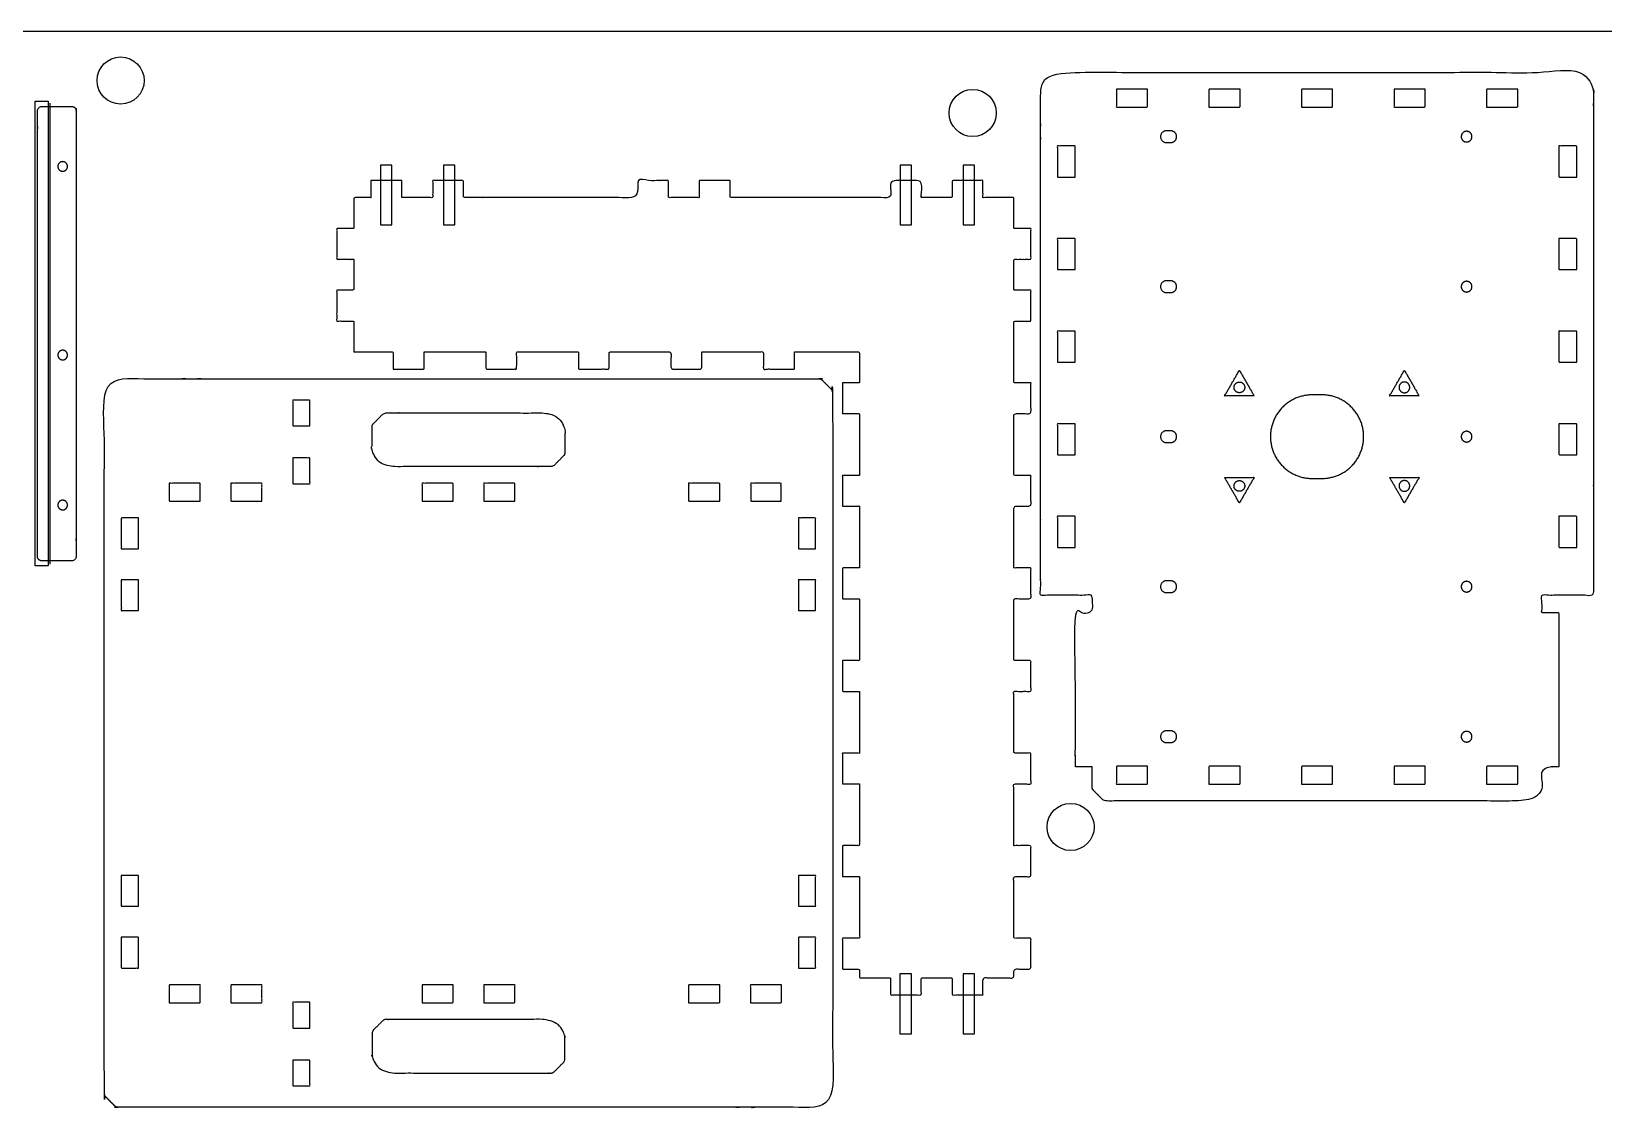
# Model space of a CAD drawing. Header units: millimetres. Extents: x -76 to 2440, y -6 to 1222.
# Drawn here: x 737 to 1470, y 716 to 1220 of the extents above; entities that cross this region are included whole.
import ezdxf

# ---------------------------------------------------------------- set-up
doc = ezdxf.new("R2010")
doc.units = ezdxf.units.MM
doc.header["$MEASUREMENT"] = 0
doc.layers.add('Default', color=18, linetype='Continuous', true_color=0x000000)

msp = doc.modelspace()

# ---------------------------------------------------------------- linework, layer by layer
at = {"layer": 'Default'}
for points in [[(0, 0), (2440, 0), (2440, 1220), (0, 1220)], [(744.47, 1187.42), (744.47, 970.56), (738.47, 970.56), (738.47, 1187.42)]]:
    msp.add_lwpolyline(points, close=True, dxfattribs=at)
msp.add_lwpolyline([(745.47, 971.48), (745.47, 1186.5)], dxfattribs=at)
for centre in [(778.29, 1197.08), (1175.91, 1181.95), (1221.61, 848.8)]:
    msp.add_circle(centre, 11, dxfattribs=at)
for points, weights, knots in [([(1286.17, 860.91), (1360.68, 860.91), (1435.19, 860.91), (1436.02, 860.91), (1436.6, 861.5), (1438.82, 863.71), (1441.03, 865.93), (1441.62, 866.51), (1441.62, 867.34), (1441.62, 872.13), (1441.62, 876.91), (1445.62, 876.91), (1449.42, 876.91), (1449.42, 912.91), (1449.42, 948.91), (1445.62, 948.91), (1441.42, 948.91), (1441.42, 952.91), (1441.42, 956.91), (1453.62, 956.91), (1465.62, 956.91), (1465.62, 1075.7), (1465.62, 1194.49), (1465.62, 1195.31), (1465.03, 1195.9), (1462.82, 1198.11), (1460.6, 1200.33), (1460.02, 1200.91), (1459.19, 1200.91), (1336.62, 1200.91), (1214.05, 1200.91), (1213.22, 1200.91), (1212.63, 1200.33), (1210.42, 1198.11), (1208.2, 1195.9), (1207.62, 1195.31), (1207.62, 1194.49), (1207.62, 1075.7), (1207.62, 956.91), (1219.62, 956.91), (1231.82, 956.91), (1231.82, 952.91), (1231.82, 948.91), (1227.62, 948.91), (1223.82, 948.91), (1223.82, 912.91), (1223.82, 876.91), (1227.62, 876.91), (1231.62, 876.91), (1231.62, 872.13), (1231.62, 867.34), (1231.62, 866.51), (1232.2, 865.93), (1234.42, 863.71), (1236.63, 861.5), (1237.22, 860.91), (1238.05, 860.91), (1242.13, 860.91), (1246.22, 860.91), (1266.19, 860.91), (1286.17, 860.91)], [1, 1, 1, 0.923879532511, 1, 1, 1, 0.923879532511, 1, 1, 1, 1, 1, 1, 1, 1, 1, 1, 1, 1, 1, 1, 1, 0.923879532511, 1, 1, 1, 0.923879532511, 1, 1, 1, 0.923879532511, 1, 1, 1, 0.923879532511, 1, 1, 1, 1, 1, 1, 1, 1, 1, 1, 1, 1, 1, 1, 1, 0.923879532511, 1, 1, 1, 0.923879532511, 1, 1, 1, 1, 1], [3143.401165, 3143.401165, 3143.401165, 3231.295921, 3231.295921, 3232.866717, 3232.866717, 3239.129459, 3239.129459, 3240.700255, 3240.700255, 3250.060068, 3250.060068, 3258.060064, 3258.060064, 3266.060064, 3266.060064, 3274.06006, 3274.06006, 3281.883069, 3281.883069, 3305.883068, 3305.883068, 3545.44771, 3545.44771, 3547.018506, 3547.018506, 3553.281248, 3553.281248, 3554.852044, 3554.852044, 3699.440486, 3699.440486, 3701.011282, 3701.011282, 3707.274024, 3707.274024, 3708.84482, 3708.84482, 3948.409462, 3948.409462, 3972.409461, 3972.409461, 3980.23247, 3980.23247, 3988.232466, 3988.232466, 3996.232466, 3996.232466, 4004.232462, 4004.232462, 4013.592275, 4013.592275, 4015.163071, 4015.163071, 4021.425813, 4021.425813, 4022.996609, 4022.996609, 4027.815271, 4027.815271, 4051.379306, 4051.379306, 4051.379306]), ([(739.47, 974.99), (739.47, 972.99), (741.47, 972.99), (748.51, 972.99), (755.56, 972.99), (757.56, 972.99), (757.56, 974.99), (757.56, 1078.99), (757.56, 1182.99), (757.56, 1184.99), (755.56, 1184.99), (748.51, 1184.99), (741.47, 1184.99), (739.47, 1184.99), (739.47, 1182.99), (739.47, 1078.99), (739.47, 974.99)], [1, 0.707106781187, 1, 1, 1, 0.707106781187, 1, 1, 1, 0.707106781187, 1, 1, 1, 0.707106781187, 1, 1, 1], [0, 0, 0, 3.141593, 3.141593, 8.833966, 8.833966, 11.975558, 11.975558, 208.201973, 208.201973, 211.343566, 211.343566, 217.035939, 217.035939, 220.177531, 220.177531, 416.403947, 416.403947, 416.403947]), ([(1266.33, 1173.66), (1267.33, 1173.66), (1268.33, 1173.66), (1271.08, 1173.66), (1271.08, 1170.91), (1271.08, 1168.16), (1268.33, 1168.16), (1267.33, 1168.16), (1266.33, 1168.16), (1263.58, 1168.16), (1263.58, 1170.91), (1263.58, 1173.66), (1266.33, 1173.66)], [1, 1, 1, 0.707106781187, 1, 0.707106781187, 1, 1, 1, 0.707106781187, 1, 0.707106781187, 1], [-1115.001545, -1115.001545, -1115.001545, -1111.333947, -1111.333947, -1108.093356, -1108.093356, -1104.852765, -1104.852765, -1101.185166, -1101.185166, -1099.024772, -1099.024772, -1096.864378, -1096.864378, -1096.864378]), ([(1403.9, 1170.91), (1403.9, 1173.41), (1406.4, 1173.41), (1408.9, 1173.41), (1408.9, 1170.91), (1408.9, 1168.41), (1406.4, 1168.41), (1403.9, 1168.41), (1403.9, 1170.91)], [1, 0.707106781187, 1, 0.707106781187, 1, 0.707106781187, 1, 0.707106781187, 1], [-1120.758725, -1120.758725, -1120.758725, -1118.40253, -1118.40253, -1116.046336, -1116.046336, -1113.690141, -1113.690141, -1111.333947, -1111.333947, -1111.333947]), ([(751.26, 1159.24), (753.51, 1159.24), (753.51, 1156.99), (753.51, 1154.74), (751.26, 1154.74), (749.01, 1154.74), (749.01, 1156.99), (749.01, 1159.24), (751.26, 1159.24)], [1, 0.707106781187, 1, 0.707106781187, 1, 0.707106781187, 1, 0.707106781187, 1], [0, 0, 0, 3.534292, 3.534292, 7.068583, 7.068583, 10.602875, 10.602875, 14.137167, 14.137167, 14.137167]), ([(1266.33, 1103.66), (1267.33, 1103.66), (1268.33, 1103.66), (1271.08, 1103.66), (1271.08, 1100.91), (1271.08, 1098.16), (1268.33, 1098.16), (1267.33, 1098.16), (1266.33, 1098.16), (1263.58, 1098.16), (1263.58, 1100.91), (1263.58, 1103.66), (1266.33, 1103.66)], [1, 1, 1, 0.707106781187, 1, 0.707106781187, 1, 1, 1, 0.707106781187, 1, 0.707106781187, 1], [-1115.001545, -1115.001545, -1115.001545, -1111.333947, -1111.333947, -1108.093356, -1108.093356, -1104.852765, -1104.852765, -1101.185166, -1101.185166, -1099.024772, -1099.024772, -1096.864378, -1096.864378, -1096.864378]), ([(1403.9, 1100.91), (1403.9, 1103.41), (1406.4, 1103.41), (1408.9, 1103.41), (1408.9, 1100.91), (1408.9, 1098.41), (1406.4, 1098.41), (1403.9, 1098.41), (1403.9, 1100.91)], [1, 0.707106781187, 1, 0.707106781187, 1, 0.707106781187, 1, 0.707106781187, 1], [-1120.758725, -1120.758725, -1120.758725, -1118.40253, -1118.40253, -1116.046336, -1116.046336, -1113.690141, -1113.690141, -1111.333947, -1111.333947, -1111.333947]), ([(751.26, 1071.24), (753.51, 1071.24), (753.51, 1068.99), (753.51, 1066.74), (751.26, 1066.74), (749.01, 1066.74), (749.01, 1068.99), (749.01, 1071.24), (751.26, 1071.24)], [1, 0.707106781187, 1, 0.707106781187, 1, 0.707106781187, 1, 0.707106781187, 1], [0, 0, 0, 3.534292, 3.534292, 7.068583, 7.068583, 10.602875, 10.602875, 14.137167, 14.137167, 14.137167]), ([(775.63, 718.55), (776.22, 717.96), (777.05, 717.96), (940.62, 717.96), (1104.19, 717.96), (1105.02, 717.96), (1105.6, 718.55), (1107.82, 720.76), (1110.03, 722.98), (1110.62, 723.56), (1110.62, 724.39), (1110.62, 887.96), (1110.62, 1051.54), (1110.62, 1052.36), (1110.03, 1052.95), (1107.82, 1055.16), (1105.6, 1057.38), (1105.02, 1057.96), (1104.19, 1057.96), (940.62, 1057.96), (777.05, 1057.96), (776.22, 1057.96), (775.63, 1057.38), (773.42, 1055.16), (771.2, 1052.95), (770.62, 1052.36), (770.62, 1051.54), (770.62, 887.96), (770.62, 724.39), (770.62, 723.56), (771.2, 722.98), (773.42, 720.76), (775.63, 718.55)], [1, 0.923879532511, 1, 1, 1, 0.923879532511, 1, 1, 1, 0.923879532511, 1, 1, 1, 0.923879532511, 1, 1, 1, 0.923879532511, 1, 1, 1, 0.923879532511, 1, 1, 1, 0.923879532511, 1, 1, 1, 0.923879532511, 1, 1, 1], [0, 0, 0, 1.570796, 1.570796, 328.713988, 328.713988, 330.284784, 330.284784, 336.547526, 336.547526, 338.118322, 338.118322, 586.362236, 586.362236, 587.933032, 587.933032, 594.195774, 594.195774, 595.76657, 595.76657, 922.909762, 922.909762, 924.480558, 924.480558, 930.7433, 930.7433, 932.314096, 932.314096, 1180.558009, 1180.558009, 1182.128806, 1182.128806, 1188.391548, 1188.391548, 1188.391548]), ([(1297.87, 1053.91), (1297.87, 1051.41), (1300.37, 1051.41), (1302.87, 1051.41), (1302.87, 1053.91), (1302.87, 1056.41), (1300.37, 1056.41), (1297.87, 1056.41), (1297.87, 1053.91)], [1, 0.707106781187, 1, 0.707106781187, 1, 0.707106781187, 1, 0.707106781187, 1], [-834.126004, -834.126004, -834.126004, -830.041934, -830.041934, -825.957864, -825.957864, -821.873793, -821.873793, -817.789723, -817.789723, -817.789723]), ([(1334.37, 1050.41), (1336.62, 1050.41), (1338.87, 1050.41), (1358.37, 1050.41), (1358.37, 1030.91), (1358.37, 1011.41), (1338.87, 1011.41), (1336.62, 1011.41), (1334.37, 1011.41), (1314.87, 1011.41), (1314.87, 1030.91), (1314.87, 1050.41), (1334.37, 1050.41)], [1, 1, 1, 0.707106781187, 1, 0.707106781187, 1, 1, 1, 0.707106949774, 1.00000013966, 0.707106949774, 1], [-999.679089, -999.679089, -999.679089, -995.179089, -995.179089, -965.333959, -965.333959, -935.488828, -935.488828, -930.988828, -930.988828, -901.143698, -901.143698, -871.298568, -871.298568, -871.298568]), ([(1379.87, 1053.91), (1379.87, 1051.41), (1377.37, 1051.41), (1374.87, 1051.41), (1374.87, 1053.91), (1374.87, 1056.41), (1377.37, 1056.41), (1379.87, 1056.41), (1379.87, 1053.91)], [1, 0.707106781187, 1, 0.707106781187, 1, 0.707106781187, 1, 0.707106781187, 1], [850.462286, 850.462286, 850.462286, 854.546357, 854.546357, 858.630427, 858.630427, 862.714498, 862.714498, 866.798568, 866.798568, 866.798568]), ([(896.2, 1036.95), (895.62, 1036.36), (895.62, 1035.54), (895.62, 1029.46), (895.62, 1023.39), (895.62, 1022.56), (896.2, 1021.98), (898.42, 1019.76), (900.63, 1017.55), (901.22, 1016.96), (902.05, 1016.96), (940.62, 1016.96), (979.19, 1016.96), (980.02, 1016.96), (980.6, 1017.55), (982.82, 1019.76), (985.03, 1021.98), (985.62, 1022.56), (985.62, 1023.39), (985.62, 1029.46), (985.62, 1035.54), (985.62, 1036.36), (985.03, 1036.95), (982.82, 1039.16), (980.6, 1041.38), (980.02, 1041.96), (979.19, 1041.96), (940.62, 1041.96), (902.05, 1041.96), (901.22, 1041.96), (900.63, 1041.38), (898.42, 1039.16), (896.2, 1036.95)], [1, 0.923879532511, 1, 1, 1, 0.923879532511, 1, 1, 1, 0.923879532511, 1, 1, 1, 0.923879532511, 1, 1, 1, 0.923879532511, 1, 1, 1, 0.923879532511, 1, 1, 1, 0.923879532511, 1, 1, 1, 0.923879532511, 1, 1, 1], [0, 0, 0, 1.570796, 1.570796, 126.888059, 126.888059, 128.458855, 128.458855, 134.721597, 134.721597, 136.292393, 136.292393, 427.722091, 427.722091, 429.292887, 429.292887, 435.555629, 435.555629, 437.126425, 437.126425, 562.443688, 562.443688, 564.014484, 564.014484, 570.277226, 570.277226, 571.848022, 571.848022, 863.27772, 863.27772, 864.848516, 864.848516, 871.111258, 871.111258, 871.111258]), ([(1266.33, 1033.66), (1267.33, 1033.66), (1268.33, 1033.66), (1271.08, 1033.66), (1271.08, 1030.91), (1271.08, 1028.16), (1268.33, 1028.16), (1267.33, 1028.16), (1266.33, 1028.16), (1263.58, 1028.16), (1263.58, 1030.91), (1263.58, 1033.66), (1266.33, 1033.66)], [1, 1, 1, 0.707106781187, 1, 0.707106781187, 1, 1, 1, 0.707106781187, 1, 0.707106781187, 1], [-1115.001545, -1115.001545, -1115.001545, -1111.333947, -1111.333947, -1108.093356, -1108.093356, -1104.852765, -1104.852765, -1101.185166, -1101.185166, -1099.024772, -1099.024772, -1096.864378, -1096.864378, -1096.864378]), ([(1403.9, 1030.91), (1403.9, 1033.41), (1406.4, 1033.41), (1408.9, 1033.41), (1408.9, 1030.91), (1408.9, 1028.41), (1406.4, 1028.41), (1403.9, 1028.41), (1403.9, 1030.91)], [1, 0.707106781187, 1, 0.707106781187, 1, 0.707106781187, 1, 0.707106781187, 1], [-1120.758725, -1120.758725, -1120.758725, -1118.40253, -1118.40253, -1116.046336, -1116.046336, -1113.690141, -1113.690141, -1111.333947, -1111.333947, -1111.333947]), ([(1297.87, 1007.91), (1297.87, 1005.41), (1300.37, 1005.41), (1302.87, 1005.41), (1302.87, 1007.91), (1302.87, 1010.41), (1300.37, 1010.41), (1297.87, 1010.41), (1297.87, 1007.91)], [0.999999860338, 0.707106851018, 1, 0.707106781187, 1, 0.707106781187, 1, 0.707106851018, 0.999999860338], [-817.789723, -817.789723, -817.789723, -813.705653, -813.705653, -809.621582, -809.621582, -805.537511, -805.537511, -801.453441, -801.453441, -801.453441]), ([(1379.87, 1007.91), (1379.87, 1005.41), (1377.37, 1005.41), (1374.87, 1005.41), (1374.87, 1007.91), (1374.87, 1010.41), (1377.37, 1010.41), (1379.87, 1010.41), (1379.87, 1007.91)], [1, 0.707106781187, 1, 0.707106781187, 1, 0.707106781187, 1, 0.707106781187, 1], [834.126004, 834.126004, 834.126004, 838.210075, 838.210075, 842.294145, 842.294145, 846.378216, 846.378216, 850.462286, 850.462286, 850.462286]), ([(751.26, 1001.24), (753.51, 1001.24), (753.51, 998.99), (753.51, 996.74), (751.26, 996.74), (749.01, 996.74), (749.01, 998.99), (749.01, 1001.24), (751.26, 1001.24)], [1, 0.707106781187, 1, 0.707106781187, 1, 0.707106781187, 1, 0.707106781187, 1], [0, 0, 0, 3.534292, 3.534292, 7.068583, 7.068583, 10.602875, 10.602875, 14.137167, 14.137167, 14.137167]), ([(1266.33, 963.66), (1267.33, 963.66), (1268.33, 963.66), (1271.08, 963.66), (1271.08, 960.91), (1271.08, 958.16), (1268.33, 958.16), (1267.33, 958.16), (1266.33, 958.16), (1263.58, 958.16), (1263.58, 960.91), (1263.58, 963.66), (1266.33, 963.66)], [1, 1, 1, 0.707106781187, 1, 0.707106781187, 1, 1, 1, 0.707106781187, 1, 0.707106781187, 1], [-1115.001545, -1115.001545, -1115.001545, -1111.333947, -1111.333947, -1108.093356, -1108.093356, -1104.852765, -1104.852765, -1101.185166, -1101.185166, -1099.024772, -1099.024772, -1096.864378, -1096.864378, -1096.864378]), ([(1403.9, 960.91), (1403.9, 963.41), (1406.4, 963.41), (1408.9, 963.41), (1408.9, 960.91), (1408.9, 958.41), (1406.4, 958.41), (1403.9, 958.41), (1403.9, 960.91)], [1, 0.707106781187, 1, 0.707106781187, 1, 0.707106781187, 1, 0.707106781187, 1], [-1120.758725, -1120.758725, -1120.758725, -1118.40253, -1118.40253, -1116.046336, -1116.046336, -1113.690141, -1113.690141, -1111.333947, -1111.333947, -1111.333947]), ([(1266.33, 893.66), (1267.33, 893.66), (1268.33, 893.66), (1271.08, 893.66), (1271.08, 890.91), (1271.08, 888.16), (1268.33, 888.16), (1267.33, 888.16), (1266.33, 888.16), (1263.58, 888.16), (1263.58, 890.91), (1263.58, 893.66), (1266.33, 893.66)], [1, 1, 1, 0.707106781187, 1, 0.707106781187, 1, 1, 1, 0.707106781187, 1, 0.707106781187, 1], [-1115.001545, -1115.001545, -1115.001545, -1111.333947, -1111.333947, -1108.093356, -1108.093356, -1104.852765, -1104.852765, -1101.185166, -1101.185166, -1099.024772, -1099.024772, -1096.864378, -1096.864378, -1096.864378]), ([(1403.9, 890.91), (1403.9, 893.41), (1406.4, 893.41), (1408.9, 893.41), (1408.9, 890.91), (1408.9, 888.41), (1406.4, 888.41), (1403.9, 888.41), (1403.9, 890.91)], [1, 0.707106781187, 1, 0.707106781187, 1, 0.707106781187, 1, 0.707106781187, 1], [-1120.758725, -1120.758725, -1120.758725, -1118.40253, -1118.40253, -1116.046336, -1116.046336, -1113.690141, -1113.690141, -1111.333947, -1111.333947, -1111.333947]), ([(900.63, 758.38), (901.22, 758.96), (902.05, 758.96), (940.62, 758.96), (979.19, 758.96), (980.02, 758.96), (980.6, 758.38), (982.82, 756.16), (985.03, 753.95), (985.62, 753.36), (985.62, 752.54), (985.62, 746.46), (985.62, 740.39), (985.62, 739.56), (985.03, 738.98), (982.82, 736.76), (980.6, 734.55), (980.02, 733.96), (979.19, 733.96), (940.62, 733.96), (902.05, 733.96), (901.22, 733.96), (900.63, 734.55), (898.42, 736.76), (896.2, 738.98), (895.62, 739.56), (895.62, 740.39), (895.62, 746.46), (895.62, 752.54), (895.62, 753.36), (896.2, 753.95), (898.42, 756.16), (900.63, 758.38)], [1, 0.923879532511, 1, 1, 1, 0.923879532511, 1, 1, 1, 0.923879532511, 1, 1, 1, 0.923879532511, 1, 1, 1, 0.923879532511, 1, 1, 1, 0.923879532511, 1, 1, 1, 0.923879532511, 1, 1, 1, 0.923879532511, 1, 1, 1], [0, 0, 0, 1.570796, 1.570796, 293.000494, 293.000494, 294.57129, 294.57129, 300.834032, 300.834032, 302.404828, 302.404828, 427.722091, 427.722091, 429.292887, 429.292887, 435.555629, 435.555629, 437.126425, 437.126425, 728.556123, 728.556123, 730.126919, 730.126919, 736.389661, 736.389661, 737.960457, 737.960457, 863.27772, 863.27772, 864.848516, 864.848516, 871.111258, 871.111258, 871.111258])]:
    msp.add_rational_spline(points, weights, degree=2, knots=knots, dxfattribs=at)
for points, knots in [([(1257.47, 1193.09), (1257.47, 1188.91), (1257.47, 1184.73), (1250.22, 1184.73), (1242.97, 1184.73), (1242.97, 1188.91), (1242.97, 1193.09), (1250.22, 1193.09), (1257.47, 1193.09)], [18, 18, 18, 26, 26, 44, 44, 52, 52, 70, 70, 70]), ([(1300.67, 1193.09), (1300.67, 1188.91), (1300.67, 1184.73), (1293.42, 1184.73), (1286.17, 1184.73), (1286.17, 1188.91), (1286.17, 1193.09), (1293.42, 1193.09), (1300.67, 1193.09)], [18, 18, 18, 26, 26, 44, 44, 52, 52, 70, 70, 70]), ([(1343.87, 1193.09), (1343.87, 1188.91), (1343.87, 1184.73), (1336.62, 1184.73), (1329.37, 1184.73), (1329.37, 1188.91), (1329.37, 1193.09), (1336.62, 1193.09), (1343.87, 1193.09)], [18, 18, 18, 26, 26, 44, 44, 52, 52, 70, 70, 70]), ([(1387.07, 1193.09), (1387.07, 1188.91), (1387.07, 1184.73), (1379.82, 1184.73), (1372.57, 1184.73), (1372.57, 1188.91), (1372.57, 1193.09), (1379.82, 1193.09), (1387.07, 1193.09)], [18, 18, 18, 26, 26, 44, 44, 52, 52, 70, 70, 70]), ([(1430.27, 1193.09), (1430.27, 1188.91), (1430.27, 1184.73), (1423.02, 1184.73), (1415.77, 1184.73), (1415.77, 1188.91), (1415.77, 1193.09), (1423.02, 1193.09), (1430.27, 1193.09)], [18, 18, 18, 26, 26, 44, 44, 52, 52, 70, 70, 70]), ([(1223.8, 1152.06), (1219.62, 1152.06), (1215.44, 1152.06), (1215.44, 1159.31), (1215.44, 1166.56), (1219.62, 1166.56), (1223.8, 1166.56), (1223.8, 1159.31), (1223.8, 1152.06)], [18, 18, 18, 26, 26, 44, 44, 52, 52, 70, 70, 70]), ([(1457.8, 1152.06), (1453.62, 1152.06), (1449.44, 1152.06), (1449.44, 1159.31), (1449.44, 1166.56), (1453.62, 1166.56), (1457.8, 1166.56), (1457.8, 1159.31), (1457.8, 1152.06)], [18, 18, 18, 26, 26, 44, 44, 52, 52, 70, 70, 70]), ([(879.12, 1120.86), (879.12, 1124.46), (879.12, 1128.06), (883.12, 1128.06), (887.12, 1128.06), (887.12, 1135.26), (887.12, 1142.46), (891.12, 1142.46), (895.12, 1142.46), (895.12, 1146.46), (895.12, 1150.46), (902.32, 1150.46), (909.52, 1150.46), (909.52, 1146.46), (909.52, 1142.46), (916.72, 1142.46), (923.92, 1142.46), (923.92, 1146.46), (923.92, 1150.46), (931.12, 1150.46), (938.32, 1150.46), (938.32, 1146.46), (938.32, 1142.46), (978.92, 1142.46), (1019.52, 1142.46), (1019.52, 1146.46), (1019.52, 1150.46), (1026.72, 1150.46), (1033.92, 1150.46), (1033.92, 1146.46), (1033.92, 1142.46), (1041.12, 1142.46), (1048.32, 1142.46), (1048.32, 1146.46), (1048.32, 1150.46), (1055.52, 1150.46), (1062.72, 1150.46), (1062.72, 1146.46), (1062.72, 1142.46), (1100.12, 1142.46), (1137.52, 1142.46), (1137.52, 1146.46), (1137.52, 1150.46), (1144.72, 1150.46), (1151.92, 1150.46), (1151.92, 1146.46), (1151.92, 1142.46), (1159.12, 1142.46), (1166.32, 1142.46), (1166.32, 1146.46), (1166.32, 1150.46), (1173.52, 1150.46), (1180.72, 1150.46), (1180.72, 1146.46), (1180.72, 1142.46), (1187.92, 1142.46), (1195.12, 1142.46), (1195.12, 1135.26), (1195.12, 1128.06), (1199.12, 1128.06), (1203.12, 1128.06), (1203.12, 1120.86), (1203.12, 1113.66), (1199.12, 1113.66), (1195.12, 1113.66), (1195.12, 1106.46), (1195.12, 1099.26), (1199.12, 1099.26), (1203.12, 1099.26), (1203.12, 1092.06), (1203.12, 1084.86), (1199.12, 1084.86), (1195.12, 1084.86), (1195.12, 1070.46), (1195.12, 1056.06), (1199.12, 1056.06), (1203.12, 1056.06), (1203.12, 1048.86), (1203.12, 1041.66), (1199.12, 1041.66), (1195.12, 1041.66), (1195.12, 1027.26), (1195.12, 1012.86), (1199.12, 1012.86), (1203.12, 1012.86), (1203.12, 1005.66), (1203.12, 998.46), (1199.12, 998.46), (1195.12, 998.46), (1195.12, 984.06), (1195.12, 969.66), (1199.12, 969.66), (1203.12, 969.66), (1203.12, 962.46), (1203.12, 955.26), (1199.12, 955.26), (1195.12, 955.26), (1195.12, 940.86), (1195.12, 926.46), (1199.12, 926.46), (1203.12, 926.46), (1203.12, 919.26), (1203.12, 912.06), (1199.12, 912.06), (1195.12, 912.06), (1195.12, 897.66), (1195.12, 883.26), (1199.12, 883.26), (1203.12, 883.26), (1203.12, 876.06), (1203.12, 868.86), (1199.12, 868.86), (1195.12, 868.86), (1195.12, 854.46), (1195.12, 840.06), (1199.12, 840.06), (1203.12, 840.06), (1203.12, 832.86), (1203.12, 825.66), (1199.12, 825.66), (1195.12, 825.66), (1195.12, 811.26), (1195.12, 796.86), (1199.12, 796.86), (1203.12, 796.86), (1203.12, 789.66), (1203.12, 782.46), (1199.12, 782.46), (1195.12, 782.46), (1195.12, 780.42), (1195.12, 778.38), (1187.92, 778.38), (1180.72, 778.38), (1180.72, 774.38), (1180.72, 770.38), (1173.52, 770.38), (1166.32, 770.38), (1166.32, 774.38), (1166.32, 778.38), (1159.12, 778.38), (1151.92, 778.38), (1151.92, 774.38), (1151.92, 770.38), (1144.72, 770.38), (1137.52, 770.38), (1137.52, 774.38), (1137.52, 778.38), (1130.32, 778.38), (1123.12, 778.38), (1123.12, 780.42), (1123.12, 782.46), (1119.12, 782.46), (1115.12, 782.46), (1115.12, 789.66), (1115.12, 796.86), (1119.12, 796.86), (1123.12, 796.86), (1123.12, 811.26), (1123.12, 825.66), (1119.12, 825.66), (1115.12, 825.66), (1115.12, 832.86), (1115.12, 840.06), (1119.12, 840.06), (1123.12, 840.06), (1123.12, 854.46), (1123.12, 868.86), (1119.12, 868.86), (1115.12, 868.86), (1115.12, 876.06), (1115.12, 883.26), (1119.12, 883.26), (1123.12, 883.26), (1123.12, 897.66), (1123.12, 912.06), (1119.12, 912.06), (1115.12, 912.06), (1115.12, 919.26), (1115.12, 926.46), (1119.12, 926.46), (1123.12, 926.46), (1123.12, 940.86), (1123.12, 955.26), (1119.12, 955.26), (1115.12, 955.26), (1115.12, 962.46), (1115.12, 969.66), (1119.12, 969.66), (1123.12, 969.66), (1123.12, 984.06), (1123.12, 998.46), (1119.12, 998.46), (1115.12, 998.46), (1115.12, 1005.66), (1115.12, 1012.86), (1119.12, 1012.86), (1123.12, 1012.86), (1123.12, 1027.26), (1123.12, 1041.66), (1119.12, 1041.66), (1115.12, 1041.66), (1115.12, 1048.86), (1115.12, 1056.06), (1119.12, 1056.06), (1123.12, 1056.06), (1123.12, 1063.26), (1123.12, 1070.46), (1107.92, 1070.46), (1092.72, 1070.46), (1092.72, 1066.46), (1092.72, 1062.46), (1085.52, 1062.46), (1078.32, 1062.46), (1078.32, 1066.46), (1078.32, 1070.46), (1063.92, 1070.46), (1049.52, 1070.46), (1049.52, 1066.46), (1049.52, 1062.46), (1042.32, 1062.46), (1035.12, 1062.46), (1035.12, 1066.46), (1035.12, 1070.46), (1020.72, 1070.46), (1006.32, 1070.46), (1006.32, 1066.46), (1006.32, 1062.46), (999.12, 1062.46), (991.92, 1062.46), (991.92, 1066.46), (991.92, 1070.46), (977.52, 1070.46), (963.12, 1070.46), (963.12, 1066.46), (963.12, 1062.46), (955.92, 1062.46), (948.72, 1062.46), (948.72, 1066.46), (948.72, 1070.46), (934.32, 1070.46), (919.92, 1070.46), (919.92, 1066.46), (919.92, 1062.46), (912.72, 1062.46), (905.52, 1062.46), (905.52, 1066.46), (905.52, 1070.46), (896.32, 1070.46), (887.12, 1070.46), (887.12, 1077.66), (887.12, 1084.86), (883.12, 1084.86), (879.12, 1084.86), (879.12, 1092.06), (879.12, 1099.26), (883.12, 1099.26), (887.12, 1099.26), (887.12, 1106.46), (887.12, 1113.66), (883.12, 1113.66), (879.12, 1113.66), (879.12, 1117.26), (879.12, 1120.86)], [352.816711, 352.816711, 352.816711, 358.271258, 358.271258, 366.271258, 366.271258, 380.671258, 380.671258, 388.723207, 388.723207, 396.723207, 396.723207, 414.723207, 414.723207, 422.723207, 422.723207, 437.216713, 437.216713, 445.216713, 445.216713, 463.216713, 463.216713, 471.216713, 471.216713, 552.944007, 552.944007, 560.944007, 560.944007, 578.944007, 578.944007, 586.944007, 586.944007, 601.437513, 601.437513, 609.437513, 609.437513, 627.437513, 627.437513, 635.437513, 635.437513, 710.723239, 710.723239, 718.723239, 718.723239, 736.723239, 736.723239, 744.723239, 744.723239, 759.216745, 759.216745, 767.216745, 767.216745, 785.216745, 785.216745, 793.216745, 793.216745, 807.710265, 807.710265, 822.716444, 822.716444, 830.716444, 830.716444, 848.716444, 848.716444, 856.716444, 856.716444, 871.722623, 871.722623, 879.722623, 879.722623, 897.722623, 897.722623, 905.722623, 905.722623, 936.518374, 936.518374, 944.518374, 944.518374, 962.518374, 962.518374, 970.518374, 970.518374, 1001.314125, 1001.314125, 1009.314125, 1009.314125, 1027.314125, 1027.314125, 1035.314125, 1035.314125, 1066.109876, 1066.109876, 1074.109876, 1074.109876, 1092.109876, 1092.109876, 1100.109876, 1100.109876, 1130.905627, 1130.905627, 1138.905627, 1138.905627, 1156.905627, 1156.905627, 1164.905627, 1164.905627, 1195.701378, 1195.701378, 1203.701378, 1203.701378, 1221.701378, 1221.701378, 1229.701378, 1229.701378, 1260.497129, 1260.497129, 1268.497129, 1268.497129, 1286.497129, 1286.497129, 1294.497129, 1294.497129, 1325.29288, 1325.29288, 1333.29288, 1333.29288, 1351.29288, 1351.29288, 1359.29288, 1359.29288, 1363.661798, 1363.661798, 1381.661798, 1381.661798, 1389.661798, 1389.661798, 1401.661799, 1401.661799, 1409.661799, 1409.661799, 1427.661799, 1427.661799, 1435.661799, 1435.661799, 1447.6618, 1447.6618, 1455.6618, 1455.6618, 1473.6618, 1473.6618, 1478.349993, 1478.349993, 1486.349993, 1486.349993, 1504.349993, 1504.349993, 1512.349993, 1512.349993, 1545.396269, 1545.396269, 1553.396269, 1553.396269, 1571.396269, 1571.396269, 1579.396269, 1579.396269, 1612.442545, 1612.442545, 1620.442545, 1620.442545, 1638.442545, 1638.442545, 1646.442545, 1646.442545, 1679.488821, 1679.488821, 1687.488821, 1687.488821, 1705.488821, 1705.488821, 1713.488821, 1713.488821, 1746.535097, 1746.535097, 1754.535097, 1754.535097, 1772.535097, 1772.535097, 1780.535097, 1780.535097, 1813.581373, 1813.581373, 1821.581373, 1821.581373, 1839.581373, 1839.581373, 1847.581373, 1847.581373, 1880.627649, 1880.627649, 1888.627649, 1888.627649, 1906.627649, 1906.627649, 1914.627649, 1914.627649, 1931.150787, 1931.150787, 1981.523424, 1981.523424, 1989.523424, 1989.523424, 2007.523424, 2007.523424, 2015.523424, 2015.523424, 2063.244869, 2063.244869, 2071.244869, 2071.244869, 2089.244869, 2089.244869, 2097.244869, 2097.244869, 2144.966314, 2144.966314, 2152.966314, 2152.966314, 2170.966314, 2170.966314, 2178.966314, 2178.966314, 2226.687759, 2226.687759, 2234.687759, 2234.687759, 2252.687759, 2252.687759, 2260.687759, 2260.687759, 2308.409204, 2308.409204, 2316.409204, 2316.409204, 2334.409204, 2334.409204, 2342.409204, 2342.409204, 2372.897936, 2372.897936, 2387.297936, 2387.297936, 2395.297936, 2395.297936, 2406.207031, 2406.207031, 2414.207031, 2414.207031, 2428.607031, 2428.607031, 2436.607031, 2436.607031, 2442.061579, 2442.061579, 2442.061579]), ([(1223.8, 1108.86), (1219.62, 1108.86), (1215.44, 1108.86), (1215.44, 1116.11), (1215.44, 1123.36), (1219.62, 1123.36), (1223.8, 1123.36), (1223.8, 1116.11), (1223.8, 1108.86)], [18, 18, 18, 26, 26, 44, 44, 52, 52, 70, 70, 70]), ([(1457.8, 1108.86), (1453.62, 1108.86), (1449.44, 1108.86), (1449.44, 1116.11), (1449.44, 1123.36), (1453.62, 1123.36), (1457.8, 1123.36), (1457.8, 1116.11), (1457.8, 1108.86)], [18, 18, 18, 26, 26, 44, 44, 52, 52, 70, 70, 70]), ([(1223.8, 1065.66), (1219.62, 1065.66), (1215.44, 1065.66), (1215.44, 1072.91), (1215.44, 1080.16), (1219.62, 1080.16), (1223.8, 1080.16), (1223.8, 1072.91), (1223.8, 1065.66)], [18, 18, 18, 26, 26, 44, 44, 52, 52, 70, 70, 70]), ([(1457.8, 1065.66), (1453.62, 1065.66), (1449.44, 1065.66), (1449.44, 1072.91), (1449.44, 1080.16), (1453.62, 1080.16), (1457.8, 1080.16), (1457.8, 1072.91), (1457.8, 1065.66)], [18, 18, 18, 26, 26, 44, 44, 52, 52, 70, 70, 70]), ([(1307.25, 1049.94), (1303.81, 1055.9), (1300.37, 1061.86), (1296.92, 1055.9), (1293.48, 1049.94), (1300.37, 1049.94), (1307.25, 1049.94)], [-10.014528, -10.014528, -10.014528, 0, 0, 10.014528, 10.014528, 20.029056, 20.029056, 20.029056]), ([(1384.25, 1049.94), (1380.81, 1055.9), (1377.37, 1061.86), (1373.92, 1055.9), (1370.48, 1049.94), (1377.37, 1049.94), (1384.25, 1049.94)], [20.029056, 20.029056, 20.029056, 30.043584, 30.043584, 40.058113, 40.058113, 50.072641, 50.072641, 50.072641]), ([(866.62, 1035.96), (862.62, 1035.96), (858.62, 1035.96), (858.62, 1041.96), (858.62, 1047.96), (862.62, 1047.96), (866.62, 1047.96), (866.62, 1041.96), (866.62, 1035.96)], [18, 18, 18, 26, 26, 44, 44, 52, 52, 70, 70, 70]), ([(1223.8, 1022.46), (1219.62, 1022.46), (1215.44, 1022.46), (1215.44, 1029.71), (1215.44, 1036.96), (1219.62, 1036.96), (1223.8, 1036.96), (1223.8, 1029.71), (1223.8, 1022.46)], [18, 18, 18, 26, 26, 44, 44, 52, 52, 70, 70, 70]), ([(1457.8, 1022.46), (1453.62, 1022.46), (1449.44, 1022.46), (1449.44, 1029.71), (1449.44, 1036.96), (1453.62, 1036.96), (1457.8, 1036.96), (1457.8, 1029.71), (1457.8, 1022.46)], [18, 18, 18, 26, 26, 44, 44, 52, 52, 70, 70, 70]), ([(858.62, 1020.96), (862.62, 1020.96), (866.62, 1020.96), (866.62, 1014.96), (866.62, 1008.96), (862.62, 1008.96), (858.62, 1008.96), (858.62, 1014.96), (858.62, 1020.96)], [18, 18, 18, 26, 26, 44, 44, 52, 52, 70, 70, 70]), ([(815.47, 1000.78), (808.22, 1000.78), (800.97, 1000.78), (800.97, 1004.96), (800.97, 1009.14), (808.22, 1009.14), (815.47, 1009.14), (815.47, 1004.96), (815.47, 1000.78)], [0, 0, 0, 18, 18, 26, 26, 44, 44, 52, 52, 52]), ([(844.27, 1000.78), (837.02, 1000.78), (829.77, 1000.78), (829.77, 1004.96), (829.77, 1009.14), (837.02, 1009.14), (844.27, 1009.14), (844.27, 1004.96), (844.27, 1000.78)], [0, 0, 0, 18, 18, 26, 26, 44, 44, 52, 52, 52]), ([(933.47, 1000.78), (926.22, 1000.78), (918.97, 1000.78), (918.97, 1004.96), (918.97, 1009.14), (926.22, 1009.14), (933.47, 1009.14), (933.47, 1004.96), (933.47, 1000.78)], [0, 0, 0, 18, 18, 26, 26, 44, 44, 52, 52, 52]), ([(962.27, 1000.78), (955.02, 1000.78), (947.77, 1000.78), (947.77, 1004.96), (947.77, 1009.14), (955.02, 1009.14), (962.27, 1009.14), (962.27, 1004.96), (962.27, 1000.78)], [0, 0, 0, 18, 18, 26, 26, 44, 44, 52, 52, 52]), ([(1057.87, 1000.78), (1050.62, 1000.78), (1043.37, 1000.78), (1043.37, 1004.96), (1043.37, 1009.14), (1050.62, 1009.14), (1057.87, 1009.14), (1057.87, 1004.96), (1057.87, 1000.78)], [0, 0, 0, 18, 18, 26, 26, 44, 44, 52, 52, 52]), ([(1086.47, 1000.78), (1079.42, 1000.78), (1072.37, 1000.78), (1072.37, 1004.96), (1072.37, 1009.14), (1079.42, 1009.14), (1086.47, 1009.14), (1086.47, 1004.96), (1086.47, 1000.78)], [0, 0, 0, 18, 18, 26, 26, 44, 44, 52, 52, 52]), ([(1293.48, 1011.89), (1296.92, 1005.93), (1300.37, 999.96), (1303.81, 1005.93), (1307.25, 1011.89), (1300.37, 1011.89), (1293.48, 1011.89)], [20.029056, 20.029056, 20.029056, 30.043584, 30.043584, 40.058113, 40.058113, 50.072641, 50.072641, 50.072641]), ([(1370.48, 1011.89), (1373.92, 1005.93), (1377.37, 999.96), (1380.81, 1005.93), (1384.25, 1011.89), (1377.37, 1011.89), (1370.48, 1011.89)], [50.072641, 50.072641, 50.072641, 60.087169, 60.087169, 70.101697, 70.101697, 80.116225, 80.116225, 80.116225]), ([(786.62, 992.96), (786.62, 985.76), (786.62, 978.56), (782.62, 978.56), (778.62, 978.56), (778.62, 985.76), (778.62, 992.96), (782.62, 992.96), (786.62, 992.96)], [0, 0, 0, 18, 18, 26, 26, 44, 44, 52, 52, 52]), ([(1102.62, 978.56), (1098.62, 978.56), (1094.62, 978.56), (1094.62, 985.76), (1094.62, 992.96), (1098.62, 992.96), (1102.62, 992.96), (1102.62, 985.76), (1102.62, 978.56)], [18, 18, 18, 26, 26, 44, 44, 52, 52, 70, 70, 70]), ([(1223.8, 979.26), (1219.62, 979.26), (1215.44, 979.26), (1215.44, 986.51), (1215.44, 993.76), (1219.62, 993.76), (1223.8, 993.76), (1223.8, 986.51), (1223.8, 979.26)], [18, 18, 18, 26, 26, 44, 44, 52, 52, 70, 70, 70]), ([(1457.8, 979.26), (1453.62, 979.26), (1449.44, 979.26), (1449.44, 986.51), (1449.44, 993.76), (1453.62, 993.76), (1457.8, 993.76), (1457.8, 986.51), (1457.8, 979.26)], [18, 18, 18, 26, 26, 44, 44, 52, 52, 70, 70, 70]), ([(786.62, 964.16), (786.62, 956.96), (786.62, 949.76), (782.62, 949.76), (778.62, 949.76), (778.62, 956.96), (778.62, 964.16), (782.62, 964.16), (786.62, 964.16)], [0, 0, 0, 18, 18, 26, 26, 44, 44, 52, 52, 52]), ([(1102.62, 949.76), (1098.62, 949.76), (1094.62, 949.76), (1094.62, 956.96), (1094.62, 964.16), (1098.62, 964.16), (1102.62, 964.16), (1102.62, 956.96), (1102.62, 949.76)], [18, 18, 18, 26, 26, 44, 44, 52, 52, 70, 70, 70]), ([(1257.47, 877.09), (1257.47, 872.91), (1257.47, 868.73), (1250.22, 868.73), (1242.97, 868.73), (1242.97, 872.91), (1242.97, 877.09), (1250.22, 877.09), (1257.47, 877.09)], [18, 18, 18, 26, 26, 44, 44, 52, 52, 70, 70, 70]), ([(1300.67, 877.09), (1300.67, 872.91), (1300.67, 868.73), (1293.42, 868.73), (1286.17, 868.73), (1286.17, 872.91), (1286.17, 877.09), (1293.42, 877.09), (1300.67, 877.09)], [18, 18, 18, 26, 26, 44, 44, 52, 52, 70, 70, 70]), ([(1343.87, 877.09), (1343.87, 872.91), (1343.87, 868.73), (1336.62, 868.73), (1329.37, 868.73), (1329.37, 872.91), (1329.37, 877.09), (1336.62, 877.09), (1343.87, 877.09)], [18, 18, 18, 26, 26, 44, 44, 52, 52, 70, 70, 70]), ([(1387.07, 877.09), (1387.07, 872.91), (1387.07, 868.73), (1379.82, 868.73), (1372.57, 868.73), (1372.57, 872.91), (1372.57, 877.09), (1379.82, 877.09), (1387.07, 877.09)], [18, 18, 18, 26, 26, 44, 44, 52, 52, 70, 70, 70]), ([(1430.27, 877.09), (1430.27, 872.91), (1430.27, 868.73), (1423.02, 868.73), (1415.77, 868.73), (1415.77, 872.91), (1415.77, 877.09), (1423.02, 877.09), (1430.27, 877.09)], [18, 18, 18, 26, 26, 44, 44, 52, 52, 70, 70, 70]), ([(778.62, 826.16), (782.62, 826.16), (786.62, 826.16), (786.62, 818.96), (786.62, 811.76), (782.62, 811.76), (778.62, 811.76), (778.62, 818.96), (778.62, 826.16)], [18, 18, 18, 26, 26, 44, 44, 52, 52, 70, 70, 70]), ([(1094.62, 811.76), (1094.62, 818.96), (1094.62, 826.16), (1098.62, 826.16), (1102.62, 826.16), (1102.62, 818.96), (1102.62, 811.76), (1098.62, 811.76), (1094.62, 811.76)], [0, 0, 0, 18, 18, 26, 26, 44, 44, 52, 52, 52]), ([(778.62, 797.36), (782.62, 797.36), (786.62, 797.36), (786.62, 790.16), (786.62, 782.96), (782.62, 782.96), (778.62, 782.96), (778.62, 790.16), (778.62, 797.36)], [18, 18, 18, 26, 26, 44, 44, 52, 52, 70, 70, 70]), ([(1094.62, 782.96), (1094.62, 790.16), (1094.62, 797.36), (1098.62, 797.36), (1102.62, 797.36), (1102.62, 790.16), (1102.62, 782.96), (1098.62, 782.96), (1094.62, 782.96)], [0, 0, 0, 18, 18, 26, 26, 44, 44, 52, 52, 52]), ([(800.97, 766.78), (800.97, 770.96), (800.97, 775.14), (808.22, 775.14), (815.47, 775.14), (815.47, 770.96), (815.47, 766.78), (808.22, 766.78), (800.97, 766.78)], [18, 18, 18, 26, 26, 44, 44, 52, 52, 70, 70, 70]), ([(829.77, 766.78), (829.77, 770.96), (829.77, 775.14), (837.02, 775.14), (844.27, 775.14), (844.27, 770.96), (844.27, 766.78), (837.02, 766.78), (829.77, 766.78)], [18, 18, 18, 26, 26, 44, 44, 52, 52, 70, 70, 70]), ([(918.97, 766.78), (918.97, 770.96), (918.97, 775.14), (926.22, 775.14), (933.47, 775.14), (933.47, 770.96), (933.47, 766.78), (926.22, 766.78), (918.97, 766.78)], [18, 18, 18, 26, 26, 44, 44, 52, 52, 70, 70, 70]), ([(947.77, 766.78), (947.77, 770.96), (947.77, 775.14), (955.02, 775.14), (962.27, 775.14), (962.27, 770.96), (962.27, 766.78), (955.02, 766.78), (947.77, 766.78)], [18, 18, 18, 26, 26, 44, 44, 52, 52, 70, 70, 70]), ([(1043.37, 766.78), (1043.37, 770.96), (1043.37, 775.14), (1050.62, 775.14), (1057.87, 775.14), (1057.87, 770.96), (1057.87, 766.78), (1050.62, 766.78), (1043.37, 766.78)], [18, 18, 18, 26, 26, 44, 44, 52, 52, 70, 70, 70]), ([(1072.17, 766.78), (1072.17, 770.96), (1072.17, 775.14), (1079.42, 775.14), (1086.67, 775.14), (1086.67, 770.96), (1086.67, 766.78), (1079.42, 766.78), (1072.17, 766.78)], [18, 18, 18, 26, 26, 44, 44, 52, 52, 70, 70, 70]), ([(866.62, 754.96), (862.62, 754.96), (858.62, 754.96), (858.62, 760.96), (858.62, 766.96), (862.62, 766.96), (866.62, 766.96), (866.62, 760.96), (866.62, 754.96)], [18, 18, 18, 26, 26, 44, 44, 52, 52, 70, 70, 70]), ([(858.62, 739.96), (862.62, 739.96), (866.62, 739.96), (866.62, 733.96), (866.62, 727.96), (862.62, 727.96), (858.62, 727.96), (858.62, 733.96), (858.62, 739.96)], [18, 18, 18, 26, 26, 44, 44, 52, 52, 70, 70, 70])]:
    msp.add_open_spline(points, degree=2, knots=knots, dxfattribs=at)
for points in [[(904.9, 1157.61, -8), (902.24, 1157.61, -8), (899.58, 1157.61, -8)], [(899.58, 1157.61, -8), (899.58, 1157.61, -6.5), (899.58, 1157.61, -5)], [(904.9, 1157.61, -5), (902.24, 1157.61, -5), (899.58, 1157.61, -5)], [(899.58, 1157.61, -8), (899.58, 1143.65, -8), (899.58, 1129.69, -8)], [(899.58, 1157.61, -5), (899.58, 1143.65, -5), (899.58, 1129.69, -5)], [(904.9, 1129.69, -8), (904.9, 1143.65, -8), (904.9, 1157.61, -8)], [(904.9, 1157.61, -8), (904.9, 1157.61, -6.5), (904.9, 1157.61, -5)], [(904.9, 1129.69, -5), (904.9, 1143.65, -5), (904.9, 1157.61, -5)], [(934.33, 1157.61, -8), (931.67, 1157.61, -8), (929.01, 1157.61, -8)], [(929.01, 1157.61, -8), (929.01, 1157.61, -6.5), (929.01, 1157.61, -5)], [(934.33, 1157.61, -5), (931.67, 1157.61, -5), (929.01, 1157.61, -5)], [(929.01, 1157.61, -8), (929.01, 1143.65, -8), (929.01, 1129.69, -8)], [(929.01, 1157.61, -5), (929.01, 1143.65, -5), (929.01, 1129.69, -5)], [(934.33, 1129.69, -8), (934.33, 1143.65, -8), (934.33, 1157.61, -8)], [(934.33, 1157.61, -8), (934.33, 1157.61, -6.5), (934.33, 1157.61, -5)], [(934.33, 1129.69, -5), (934.33, 1143.65, -5), (934.33, 1157.61, -5)], [(1147.39, 1157.61, -8), (1144.73, 1157.61, -8), (1142.08, 1157.61, -8)], [(1142.08, 1157.61, -8), (1142.08, 1157.61, -6.5), (1142.08, 1157.61, -5)], [(1147.39, 1157.61, -5), (1144.73, 1157.61, -5), (1142.08, 1157.61, -5)], [(1142.08, 1157.61, -8), (1142.08, 1143.65, -8), (1142.08, 1129.69, -8)], [(1142.08, 1157.61, -5), (1142.08, 1143.65, -5), (1142.08, 1129.69, -5)], [(1147.39, 1129.69, -8), (1147.39, 1143.65, -8), (1147.39, 1157.61, -8)], [(1147.39, 1157.61, -8), (1147.39, 1157.61, -6.5), (1147.39, 1157.61, -5)], [(1147.39, 1129.69, -5), (1147.39, 1143.65, -5), (1147.39, 1157.61, -5)], [(1176.82, 1157.61, -8), (1174.16, 1157.61, -8), (1171.51, 1157.61, -8)], [(1171.51, 1157.61, -8), (1171.51, 1157.61, -6.5), (1171.51, 1157.61, -5)], [(1176.82, 1157.61, -5), (1174.16, 1157.61, -5), (1171.51, 1157.61, -5)], [(1171.51, 1157.61, -8), (1171.51, 1143.65, -8), (1171.51, 1129.69, -8)], [(1171.51, 1157.61, -5), (1171.51, 1143.65, -5), (1171.51, 1129.69, -5)], [(1176.82, 1129.69, -8), (1176.82, 1143.65, -8), (1176.82, 1157.61, -8)], [(1176.82, 1157.61, -8), (1176.82, 1157.61, -6.5), (1176.82, 1157.61, -5)], [(1176.82, 1129.69, -5), (1176.82, 1143.65, -5), (1176.82, 1157.61, -5)], [(899.58, 1129.69, -8), (902.24, 1129.69, -8), (904.9, 1129.69, -8)], [(899.58, 1129.69, -5), (902.24, 1129.69, -5), (904.9, 1129.69, -5)], [(899.58, 1129.69, -8), (899.58, 1129.69, -6.5), (899.58, 1129.69, -5)], [(904.9, 1129.69, -8), (904.9, 1129.69, -6.5), (904.9, 1129.69, -5)], [(929.01, 1129.69, -8), (931.67, 1129.69, -8), (934.33, 1129.69, -8)], [(929.01, 1129.69, -5), (931.67, 1129.69, -5), (934.33, 1129.69, -5)], [(929.01, 1129.69, -8), (929.01, 1129.69, -6.5), (929.01, 1129.69, -5)], [(934.33, 1129.69, -8), (934.33, 1129.69, -6.5), (934.33, 1129.69, -5)], [(1142.08, 1129.69, -8), (1144.73, 1129.69, -8), (1147.39, 1129.69, -8)], [(1142.08, 1129.69, -5), (1144.73, 1129.69, -5), (1147.39, 1129.69, -5)], [(1142.08, 1129.69, -8), (1142.08, 1129.69, -6.5), (1142.08, 1129.69, -5)], [(1147.39, 1129.69, -8), (1147.39, 1129.69, -6.5), (1147.39, 1129.69, -5)], [(1171.51, 1129.69, -8), (1174.16, 1129.69, -8), (1176.82, 1129.69, -8)], [(1171.51, 1129.69, -5), (1174.16, 1129.69, -5), (1176.82, 1129.69, -5)], [(1171.51, 1129.69, -8), (1171.51, 1129.69, -6.5), (1171.51, 1129.69, -5)], [(1176.82, 1129.69, -8), (1176.82, 1129.69, -6.5), (1176.82, 1129.69, -5)], [(1147.31, 780.19, -8), (1144.65, 780.19, -8), (1141.99, 780.19, -8)], [(1141.99, 780.19, -8), (1141.99, 780.19, -6.5), (1141.99, 780.19, -5)], [(1147.31, 780.19, -5), (1144.65, 780.19, -5), (1141.99, 780.19, -5)], [(1141.99, 780.19, -8), (1141.99, 766.23, -8), (1141.99, 752.27, -8)], [(1141.99, 780.19, -5), (1141.99, 766.23, -5), (1141.99, 752.27, -5)], [(1147.31, 752.27, -8), (1147.31, 766.23, -8), (1147.31, 780.19, -8)], [(1147.31, 780.19, -8), (1147.31, 780.19, -6.5), (1147.31, 780.19, -5)], [(1147.31, 752.27, -5), (1147.31, 766.23, -5), (1147.31, 780.19, -5)], [(1176.74, 780.19, -8), (1174.08, 780.19, -8), (1171.42, 780.19, -8)], [(1171.42, 780.19, -8), (1171.42, 780.19, -6.5), (1171.42, 780.19, -5)], [(1176.74, 780.19, -5), (1174.08, 780.19, -5), (1171.42, 780.19, -5)], [(1171.42, 780.19, -8), (1171.42, 766.23, -8), (1171.42, 752.27, -8)], [(1171.42, 780.19, -5), (1171.42, 766.23, -5), (1171.42, 752.27, -5)], [(1176.74, 752.27, -8), (1176.74, 766.23, -8), (1176.74, 780.19, -8)], [(1176.74, 780.19, -8), (1176.74, 780.19, -6.5), (1176.74, 780.19, -5)], [(1176.74, 752.27, -5), (1176.74, 766.23, -5), (1176.74, 780.19, -5)], [(1141.99, 752.27, -8), (1144.65, 752.27, -8), (1147.31, 752.27, -8)], [(1141.99, 752.27, -5), (1144.65, 752.27, -5), (1147.31, 752.27, -5)], [(1141.99, 752.27, -8), (1141.99, 752.27, -6.5), (1141.99, 752.27, -5)], [(1147.31, 752.27, -8), (1147.31, 752.27, -6.5), (1147.31, 752.27, -5)], [(1171.42, 752.27, -8), (1174.08, 752.27, -8), (1176.74, 752.27, -8)], [(1171.42, 752.27, -5), (1174.08, 752.27, -5), (1176.74, 752.27, -5)], [(1171.42, 752.27, -8), (1171.42, 752.27, -6.5), (1171.42, 752.27, -5)], [(1176.74, 752.27, -8), (1176.74, 752.27, -6.5), (1176.74, 752.27, -5)]]:
    msp.add_open_spline(points, degree=2, dxfattribs=at)

doc.saveas('drawing.dxf')
